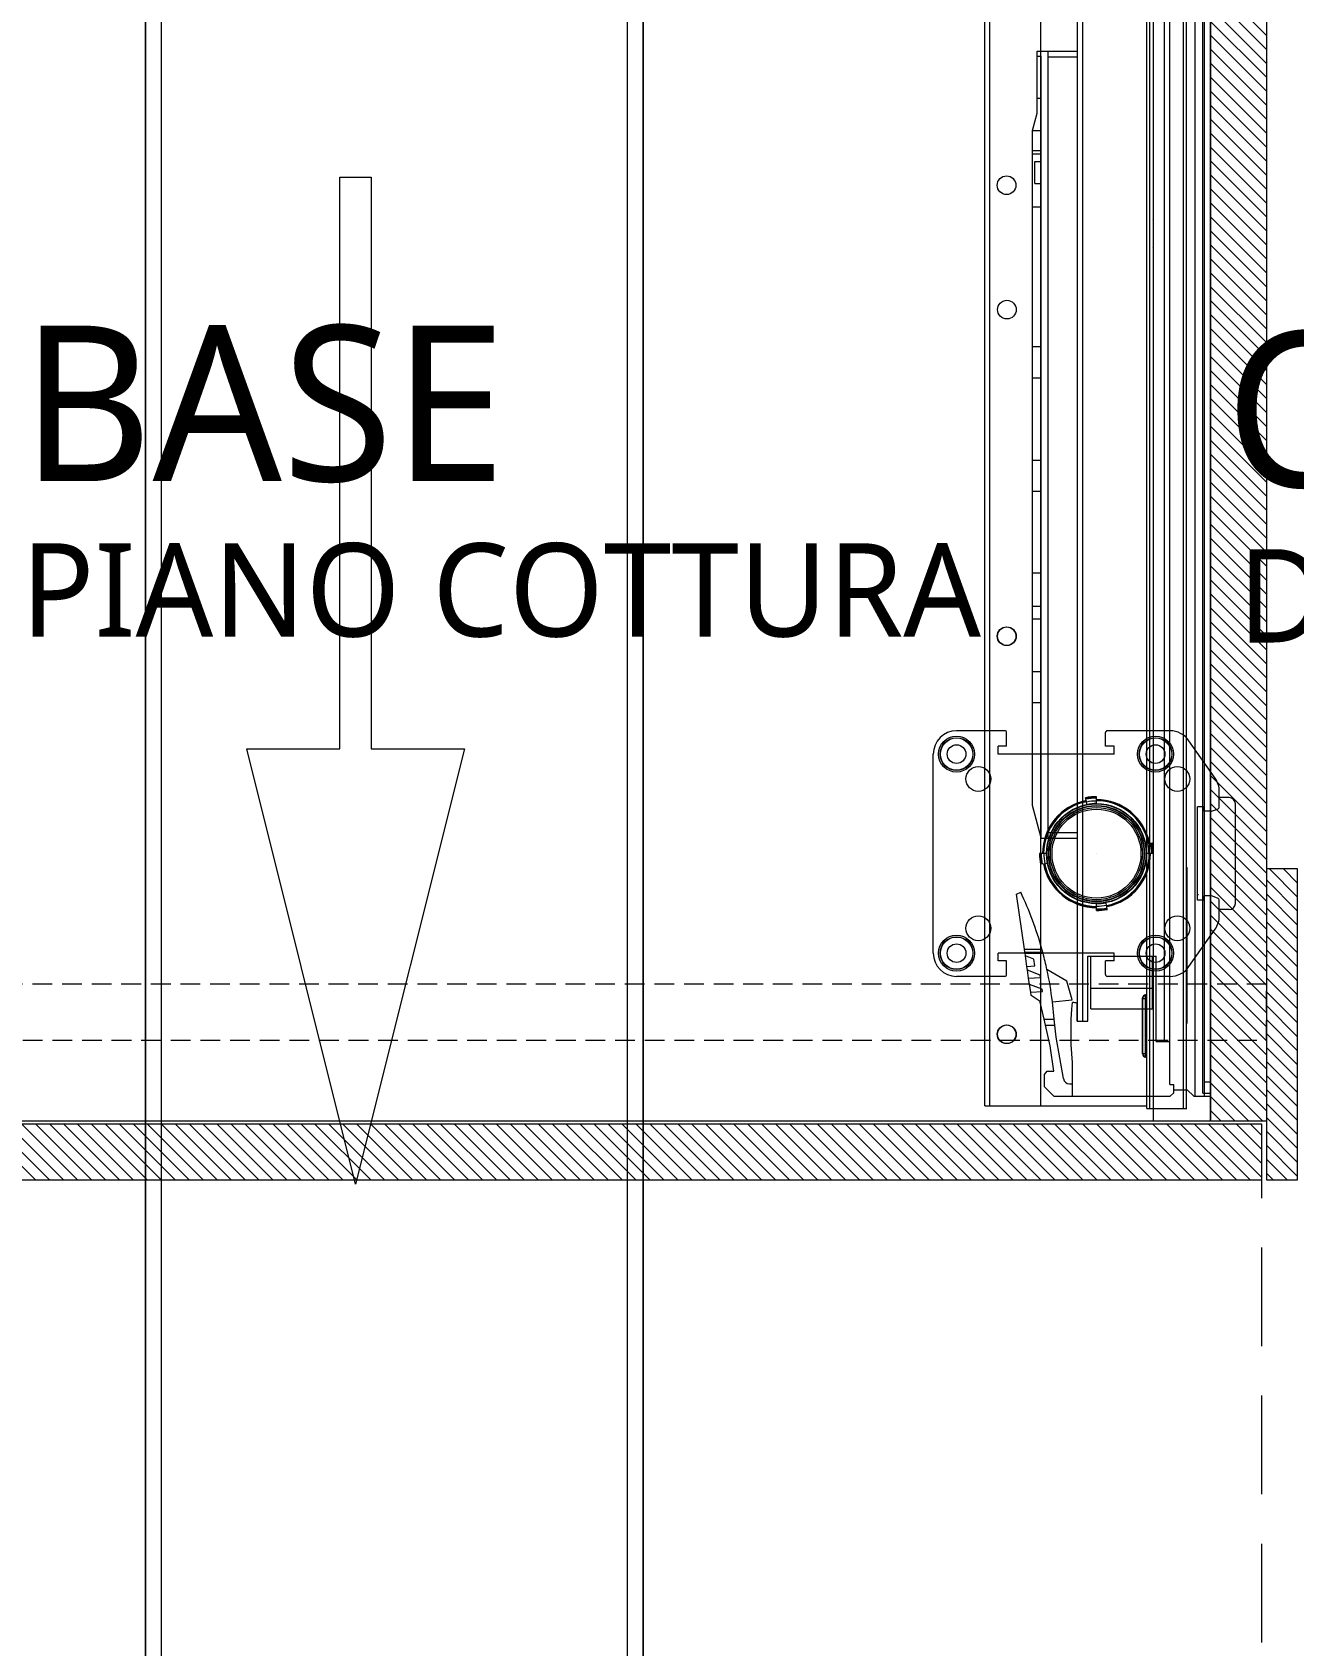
# Model space of a CAD drawing. Header units: millimetres. Extents: x -853320 to 19484, y -510814 to 9708.
# Drawn here: x 9896 to 10302, y 7130 to 7649 of the extents above; entities that cross this region are included whole.
import ezdxf
from ezdxf import colors
from ezdxf.entities.mleader import LeaderData, LeaderLine
from ezdxf.math import Vec2, Vec3

# ---------------------------------------------------------------- set-up
doc = ezdxf.new("R2010")
doc.units = ezdxf.units.MM
for name, pattern in [('CONTINUA', [0]), ('NASCOSTA', [9.525, 6.35, -3.175]), ('TRATTEGGIATA', [0.75, 0.5, -0.25]), ('TRATTOPUNTO', [25.4, 12.7, -6.35, 0, -6.35])]:
    doc.linetypes.add(name, pattern=pattern)
doc.layers.add('assi', color=1, linetype='TRATTOPUNTO')
doc.layers.add('DS_ST_quote 1_50', color=7, linetype='Continuous')
for name, color, linetype, lineweight in [('F-Proiezioni', 9, 'TRATTEGGIATA', 5), ('F_ARREDI', 7, 'Continuous', 5), ('F_ELETTRODOMESTICI', 40, 'Continuous', 5), ('F_ESCURSORI_slider', 7, 'Continuous', 0), ('F_FERRAMENTA', 253, 'Continuous', 5), ('F_Guide', 1, 'Continuous', 9), ('F_MULTI laminato CERA', 124, 'Continuous', 5), ('F_MULTI laminato OPACO', 1, 'Continuous', 5), ('F_MULTI laminato OPACO_retino', 1, 'Continuous', 5), ('F_Proiezioni', 253, 'NASCOSTA', 9), ('F_retino', 252, 'CONTINUA', 5), ('F_Spondine', 9, 'Continuous', 9), ('Piedini', 7, 'Continuous', 9)]:
    doc.layers.add(name, color=color, linetype=linetype, lineweight=lineweight)
doc.layers.add('F_Testi', color=7, linetype='Continuous', lineweight=5, true_color=0x136734)
doc.styles.add('ARIAL', font='arial.ttf')
doc.styles.add('DANZI-DIDASCALIE', font='Yu Gothic UI Light.ttf', dxfattribs={"height": 30})
doc.dimstyles.new('ISO-100', dxfattribs={"dimtxt": 100, "dimasz": 5, "dimexe": 0.25, "dimexo": 6, "dimgap": 6, "dimtad": 1, "dimtxsty": 'ARIAL', "dimblk": 'ARCHTICK', "dimcen": 2.5, "dimdle": 15, "dimse1": 1, "dimse2": 1, "dimclrd": 256, "dimclre": 256, "dimclrt": 256, "dimadec": 0, "dimazin": 0, "dimtfac": 1, "dimtmove": 0, "dimatfit": 3, "dimldrblk": 'ARCHTICK', "dimfxl": 1, "dimlwd": -1, "dimlwe": -1, "dimarcsym": 0})

# ---------------------------------------------------------------- blocks, each defined once
blk = doc.blocks.new('_Dot')
at = {"color": 0, "linetype": 'ByBlock', "lineweight": -2}
blk.add_line((-0.5, 0), (-1, 0), dxfattribs=at)
at = {"color": 0, "linetype": 'ByBlock', "const_width": 0.5}
blk.add_lwpolyline([(-0.25, 0, 1), (0.25, 0, 1)], format="xyb", close=True, dxfattribs=at)
blk = doc.blocks.new('Pist. c.1150 aperti')
at = {"color": 1, "lineweight": 5}
blk.add_lwpolyline([(461210.78, -13765.82), (461210.78, -13949.6), (461180.78, -13949.6), (461215.78, -14089.6), (461250.78, -13949.6), (461220.78, -13949.6), (461220.78, -13765.82)], close=True, dxfattribs=at)
at = {"layer": 'assi', "color": 175, "linetype": 'Continuous', "lineweight": 5, "ltscale": 0.2}
for points in [[(461123.3, -15763.24), (461123.3, -13503.24), (461283.3, -13503.24), (461283.3, -15763.24)], [(461128.3, -13503.24), (461123.3, -13503.24), (461123.3, -15683.24), (461128.3, -15683.24)], [(461128.3, -15763.24), (461128.3, -13503.24), (461278.3, -13503.24), (461278.3, -15763.24)], [(461283.3, -13503.24), (461278.3, -13503.24), (461278.3, -15763.24), (461283.3, -15763.24)]]:
    blk.add_lwpolyline(points, close=True, dxfattribs=at)
blk = doc.blocks.new('_ArchTick')
at = {"color": 0, "linetype": 'ByBlock', "const_width": 0.15}
blk.add_lwpolyline([(-0.5, -0.5), (0.5, 0.5)], dxfattribs=at)
blk = doc.blocks.new('*D146')
at = {"layer": 'Defpoints', "color": 0, "transparency": 16777216}
for p in [(5588.56, 7348.81), (19268.52, 2810.66), (19483.82, 2810.66)]:
    blk.add_point(p, dxfattribs=at)
at = {"layer": 'DS_ST_quote 1_50', "transparency": 16777216}
blk.add_line((19268.52, 7363.81), (19268.52, 2795.66), dxfattribs=at)
at = {"layer": 'DS_ST_quote 1_50', "transparency": 16777216, "xscale": 5, "yscale": 5, "zscale": 5}
for p, rotation in [((19268.52, 7348.81), 90), ((19268.52, 2810.66), 270)]:
    blk.add_blockref('_ArchTick', p, dxfattribs=dict(at, rotation=rotation))
at = {"layer": 'DS_ST_quote 1_50', "transparency": 16777216, "insert": (19202.43, 5079.74), "char_height": 100, "attachment_point": 5, "rotation": 90, "style": 'ARIAL'}
blk.add_mtext('4538,15', dxfattribs=at)
blk = doc.blocks.new('BASE anta_pianta')
at = {"layer": 'F_MULTI laminato OPACO', "ltscale": 5, "true_color": 0x636466}
h = blk.add_hatch(dxfattribs=at)
h.set_pattern_fill('ANSI31', color=251, angle=-90)
h.set_pattern_definition([(315, (-7880.9514, -3476.513), (2.24506403, 2.24506403), [])])
h.paths.add_polyline_path([(284369.5, 7799.13), (284369.5, 7781.22), (284966.5, 7781.22), (284966.5, 7799.13)])
at = {"layer": 'F_retino'}
h = blk.add_hatch(dxfattribs=at)
h.set_pattern_fill('ANSI31', color=256, angle=-90)
h.set_pattern_definition([(315, (270175.7735, 546.109), (2.24506403, 2.24506403), [])])
h.paths.add_polyline_path([(284968, 8380.13), (284950, 8380.13), (284950, 7800.13), (284968, 7800.13)])
at = {"layer": 'F-Proiezioni', "linetype": 'NASCOSTA'}
blk.add_lwpolyline([(284368, 7826.13), (284968, 7826.13), (284968, 7844.13), (284368, 7844.13)], close=True, dxfattribs=at)
at = {"layer": 'F_FERRAMENTA'}
for p, q in [((284941.3, 7804.13), (284941.3, 8094.13)), ((284942.3, 7804.13), (284942.3, 8094.13)), ((284931.32, 8090.13), (284931.32, 8090.13)), ((284877.4, 7805.03), (284877.4, 8081.53)), ((284879.02, 7805.03), (284879.02, 8081.53)), ((284895.4, 7805.03), (284895.4, 8081.53)), ((284929.5, 7804.13), (284929.5, 8077.93)), ((284930.5, 7804.13), (284930.5, 8077.93)), ((284931.32, 8081.13), (284931.32, 8081.13)), ((284942.3, 7881.63), (284942.4, 7881.63)), ((284942.4, 7831.63), (284942.4, 7881.63)), ((284928.1, 7821.73), (284928.1, 7839.73)), ((284928.1, 7839.59), (284929.1, 7839.59)), ((284929.1, 7840.73), (284929.5, 7840.73)), ((284929.1, 7820.73), (284929.1, 7840.73)), ((284929.1, 7839.59), (284929.5, 7839.59)), ((284942.3, 7831.63), (284942.4, 7831.63)), ((284928.1, 7821.87), (284929.1, 7821.87)), ((284929.1, 7821.87), (284929.5, 7821.87)), ((284929.1, 7820.73), (284929.5, 7820.73)), ((284877.4, 7805.03), (284879.02, 7805.03)), ((284879.02, 7805.03), (284895.4, 7805.03)), ((284895.4, 7805.03), (284929.5, 7805.03)), ((284929.5, 7804.13), (284930.5, 7804.13)), ((284930.5, 7804.13), (284941.3, 7804.13)), ((284941.3, 7804.13), (284942.3, 7804.13))]:
    blk.add_line(p, q, dxfattribs=at)
for centre in [(284884.4, 7956.03), (284884.4, 7828.03)]:
    blk.add_circle(centre, 3, dxfattribs=at)
for centre, start, end in [((284929.1, 7839.73), 90, 180), ((284929.1, 7821.73), 180, 270)]:
    blk.add_arc(centre, 1, start, end, dxfattribs=at)
at = {"layer": 'F_Guide', "color": 1}
for p, q in [((284907.22, 7832.21), (284907.22, 8306.13)), ((284908.92, 7832.21), (284908.92, 8306.13)), ((284935.22, 7825.73), (284935.22, 8283.63)), ((284936.92, 7825.73), (284936.92, 8264.63)), ((284945, 7808.13), (284945, 8199.63)), ((284947.5, 7809.13), (284947.5, 8198.63)), ((284948, 7808.13), (284948, 8198.63)), ((284950, 7808.13), (284950, 8198.63)), ((284894.22, 8144.13), (284897.82, 8144.13)), ((284894.22, 8124.23), (284894.22, 8144.13)), ((284894.22, 8142.54), (284895.52, 8142.54)), ((284895.52, 7891.13), (284895.52, 8142.54)), ((284897.82, 8144.13), (284907.22, 8144.13)), ((284897.82, 7891.13), (284897.82, 8144.13)), ((284897.82, 8142.33), (284907.22, 8142.33)), ((284892.72, 8118.63), (284894.22, 8124.23)), ((284894.22, 8129.04), (284895.52, 8129.04)), ((284892.72, 8118.63), (284895.52, 8118.63)), ((284892.72, 7901.58), (284892.72, 8118.63)), ((284892.72, 8112.18), (284895.52, 8112.18)), ((284892.72, 8111.09), (284895.52, 8111.09)), ((284893.52, 8108.63), (284895.52, 8108.63)), ((284893.52, 8101.63), (284893.52, 8108.63)), ((284893.52, 8108.62), (284895.52, 8108.62)), ((284893.52, 8101.64), (284895.52, 8101.64)), ((284893.52, 8101.63), (284895.52, 8101.63)), ((284892.72, 8094.09), (284895.52, 8094.09)), ((284892.72, 8049.17), (284895.52, 8049.17)), ((284892.72, 8039.09), (284895.52, 8039.09)), ((284892.72, 8012.68), (284895.52, 8012.68)), ((284892.72, 8002.63), (284895.52, 8002.63)), ((284892.72, 7976.36), (284895.52, 7976.36)), ((284892.72, 7965.67), (284895.52, 7965.67)), ((284892.72, 7961.59), (284895.52, 7961.59)), ((284892.72, 7944.73), (284895.52, 7944.73)), ((284892.72, 7934.68), (284895.52, 7934.68)), ((284895.51, 7891.16), (284892.72, 7901.58)), ((284895.51, 7891.16), (284895.52, 7891.16)), ((284895.52, 7891.13), (284897.82, 7891.13)), ((284897.82, 7892.93), (284907.22, 7892.93)), ((284897.82, 7891.13), (284907.22, 7891.13)), ((284887.54, 7873.07), (284888.94, 7873.73)), ((284890.14, 7855.41), (284887.54, 7873.07)), ((284890.29, 7854.41), (284890.14, 7855.41)), ((284890.14, 7855.41), (284895.76, 7855.41)), ((284890.33, 7854.08), (284890.29, 7854.41)), ((284890.29, 7854.41), (284896.04, 7854.41)), ((284895.76, 7855.4), (284895.76, 7855.41)), ((284895.77, 7855.4), (284895.76, 7855.4)), ((284895.77, 7855.39), (284895.77, 7855.4)), ((284895.77, 7855.39), (284895.77, 7855.39)), ((284895.77, 7855.38), (284895.77, 7855.39)), ((284895.77, 7855.37), (284895.77, 7855.38)), ((284895.77, 7855.36), (284895.77, 7855.37)), ((284895.77, 7855.37), (284895.77, 7855.37)), ((284895.78, 7855.36), (284895.77, 7855.36)), ((284895.78, 7855.35), (284895.78, 7855.36)), ((284895.78, 7855.34), (284895.78, 7855.35)), ((284895.78, 7855.35), (284895.78, 7855.35)), ((284895.78, 7855.33), (284895.78, 7855.34)), ((284895.78, 7855.33), (284895.78, 7855.33)), ((284895.79, 7855.32), (284895.78, 7855.33)), ((284895.79, 7855.32), (284895.79, 7855.32)), ((284895.79, 7855.31), (284895.79, 7855.32)), ((284895.79, 7855.3), (284895.79, 7855.31)), ((284895.79, 7855.31), (284895.79, 7855.31)), ((284895.79, 7855.29), (284895.79, 7855.3)), ((284895.8, 7855.29), (284895.79, 7855.29)), ((284895.8, 7855.28), (284895.8, 7855.29)), ((284895.8, 7855.27), (284895.8, 7855.28)), ((284895.8, 7855.28), (284895.8, 7855.28)), ((284895.8, 7855.26), (284895.8, 7855.27)), ((284895.81, 7855.25), (284895.8, 7855.26)), ((284895.8, 7855.26), (284895.8, 7855.26)), ((284895.81, 7855.24), (284895.81, 7855.25)), ((284895.81, 7855.25), (284895.81, 7855.25)), ((284895.81, 7855.24), (284895.81, 7855.24)), ((284895.81, 7855.23), (284895.81, 7855.24)), ((284895.81, 7855.22), (284895.81, 7855.23)), ((284895.82, 7855.21), (284895.81, 7855.22)), ((284895.81, 7855.22), (284895.81, 7855.22)), ((284895.82, 7855.21), (284895.82, 7855.21)), ((284895.82, 7855.2), (284895.82, 7855.21)), ((284895.82, 7855.2), (284895.82, 7855.2)), ((284895.82, 7855.19), (284895.82, 7855.2)), ((284895.82, 7855.18), (284895.82, 7855.19)), ((284895.83, 7855.18), (284895.82, 7855.18)), ((284895.83, 7855.17), (284895.83, 7855.18)), ((284895.83, 7855.17), (284895.83, 7855.17)), ((284895.83, 7855.16), (284895.83, 7855.17)), ((284895.83, 7855.15), (284895.83, 7855.16)), ((284895.83, 7855.15), (284895.83, 7855.15)), ((284895.84, 7855.14), (284895.83, 7855.15)), ((284895.84, 7855.14), (284895.84, 7855.14)), ((284895.84, 7855.13), (284895.84, 7855.14)), ((284895.84, 7855.13), (284895.84, 7855.13)), ((284895.84, 7855.12), (284895.84, 7855.13)), ((284895.84, 7855.11), (284895.84, 7855.12)), ((284895.85, 7855.11), (284895.84, 7855.11)), ((284895.85, 7855.1), (284895.85, 7855.11)), ((284895.85, 7855.1), (284895.85, 7855.1)), ((284895.85, 7855.09), (284895.85, 7855.1)), ((284895.85, 7855.09), (284895.85, 7855.09)), ((284895.85, 7855.08), (284895.85, 7855.09)), ((284895.85, 7855.07), (284895.85, 7855.08)), ((284895.86, 7855.07), (284895.85, 7855.07)), ((284895.86, 7855.06), (284895.86, 7855.07)), ((284895.86, 7855.06), (284895.86, 7855.06)), ((284895.86, 7855.05), (284895.86, 7855.06)), ((284895.86, 7855.04), (284895.86, 7855.05)), ((284895.86, 7855.05), (284895.86, 7855.05)), ((284895.87, 7855.04), (284895.86, 7855.04)), ((284895.87, 7855.03), (284895.87, 7855.04)), ((284895.87, 7855.02), (284895.87, 7855.03)), ((284895.87, 7855.01), (284895.87, 7855.02)), ((284895.87, 7855.02), (284895.87, 7855.02)), ((284895.87, 7855.01), (284895.87, 7855.01)), ((284895.87, 7855), (284895.87, 7855.01)), ((284895.88, 7855), (284895.87, 7855)), ((284895.88, 7854.99), (284895.88, 7855)), ((284895.88, 7854.99), (284895.88, 7854.99)), ((284895.88, 7854.98), (284895.88, 7854.99)), ((284895.88, 7854.98), (284895.88, 7854.98)), ((284895.88, 7854.97), (284895.88, 7854.98)), ((284895.89, 7854.96), (284895.88, 7854.97)), ((284895.89, 7854.96), (284895.89, 7854.96)), ((284895.89, 7854.95), (284895.89, 7854.96)), ((284895.89, 7854.94), (284895.89, 7854.95)), ((284895.89, 7854.95), (284895.89, 7854.95)), ((284895.89, 7854.94), (284895.89, 7854.94)), ((284895.89, 7854.93), (284895.89, 7854.94)), ((284895.9, 7854.93), (284895.89, 7854.93)), ((284895.9, 7854.92), (284895.9, 7854.93)), ((284895.9, 7854.92), (284895.9, 7854.92)), ((284895.9, 7854.91), (284895.9, 7854.92)), ((284895.9, 7854.91), (284895.9, 7854.91)), ((284895.9, 7854.9), (284895.9, 7854.91)), ((284895.9, 7854.9), (284895.9, 7854.9)), ((284895.91, 7854.89), (284895.9, 7854.9)), ((284895.91, 7854.89), (284895.91, 7854.89)), ((284895.91, 7854.88), (284895.91, 7854.89)), ((284895.91, 7854.88), (284895.91, 7854.88)), ((284895.91, 7854.87), (284895.91, 7854.88)), ((284895.91, 7854.87), (284895.91, 7854.87)), ((284895.91, 7854.86), (284895.91, 7854.87)), ((284895.92, 7854.85), (284895.91, 7854.86)), ((284895.91, 7854.86), (284895.91, 7854.86)), ((284895.92, 7854.85), (284895.92, 7854.85)), ((284895.92, 7854.84), (284895.92, 7854.85)), ((284895.92, 7854.84), (284895.92, 7854.84)), ((284895.92, 7854.83), (284895.92, 7854.84)), ((284895.92, 7854.83), (284895.92, 7854.83)), ((284895.92, 7854.82), (284895.92, 7854.83)), ((284895.93, 7854.82), (284895.92, 7854.82)), ((284895.93, 7854.81), (284895.93, 7854.82)), ((284895.93, 7854.8), (284895.93, 7854.81)), ((284895.93, 7854.81), (284895.93, 7854.81)), ((284895.93, 7854.8), (284895.93, 7854.8)), ((284895.93, 7854.79), (284895.93, 7854.8)), ((284895.93, 7854.79), (284895.93, 7854.79)), ((284895.93, 7854.78), (284895.93, 7854.79)), ((284895.94, 7854.78), (284895.93, 7854.78)), ((284895.94, 7854.77), (284895.94, 7854.78)), ((284895.94, 7854.77), (284895.94, 7854.77)), ((284895.94, 7854.76), (284895.94, 7854.77)), ((284895.94, 7854.77), (284895.94, 7854.77)), ((284895.94, 7854.76), (284895.94, 7854.76)), ((284895.94, 7854.75), (284895.94, 7854.76)), ((284895.94, 7854.75), (284895.94, 7854.75)), ((284895.95, 7854.74), (284895.94, 7854.75)), ((284895.95, 7854.73), (284895.95, 7854.74)), ((284895.95, 7854.74), (284895.95, 7854.74)), ((284895.95, 7854.72), (284895.95, 7854.73)), ((284895.95, 7854.73), (284895.95, 7854.73)), ((284895.95, 7854.73), (284895.95, 7854.73)), ((284895.95, 7854.71), (284895.95, 7854.72)), ((284895.95, 7854.72), (284895.95, 7854.72)), ((284895.96, 7854.71), (284895.95, 7854.71)), ((284895.95, 7854.71), (284895.95, 7854.71)), ((284895.96, 7854.7), (284895.96, 7854.71)), ((284895.96, 7854.7), (284895.96, 7854.7)), ((284895.96, 7854.69), (284895.96, 7854.7)), ((284895.96, 7854.69), (284895.96, 7854.69)), ((284895.96, 7854.68), (284895.96, 7854.69)), ((284895.96, 7854.68), (284895.96, 7854.68)), ((284895.96, 7854.68), (284895.96, 7854.68)), ((284895.96, 7854.67), (284895.96, 7854.68)), ((284895.97, 7854.67), (284895.96, 7854.67)), ((284895.97, 7854.66), (284895.97, 7854.67)), ((284895.97, 7854.67), (284895.97, 7854.67)), ((284895.97, 7854.65), (284895.97, 7854.66)), ((284895.97, 7854.66), (284895.97, 7854.66)), ((284895.97, 7854.65), (284895.97, 7854.65)), ((284895.97, 7854.65), (284895.97, 7854.65)), ((284895.97, 7854.64), (284895.97, 7854.65)), ((284895.97, 7854.64), (284895.97, 7854.64)), ((284895.98, 7854.63), (284895.97, 7854.64)), ((284895.98, 7854.62), (284895.98, 7854.63)), ((284895.98, 7854.63), (284895.98, 7854.63)), ((284895.98, 7854.63), (284895.98, 7854.63)), ((284895.98, 7854.62), (284895.98, 7854.62)), ((284895.98, 7854.61), (284895.98, 7854.62)), ((284895.98, 7854.62), (284895.98, 7854.62)), ((284895.98, 7854.61), (284895.98, 7854.61)), ((284895.98, 7854.61), (284895.98, 7854.61)), ((284895.98, 7854.6), (284895.98, 7854.61)), ((284895.98, 7854.6), (284895.98, 7854.6)), ((284895.99, 7854.59), (284895.98, 7854.6)), ((284895.99, 7854.59), (284895.99, 7854.59)), ((284895.99, 7854.59), (284895.99, 7854.59)), ((284895.99, 7854.58), (284895.99, 7854.59)), ((284895.99, 7854.58), (284895.99, 7854.58)), ((284895.99, 7854.58), (284895.99, 7854.58)), ((284895.99, 7854.57), (284895.99, 7854.58)), ((284895.99, 7854.57), (284895.99, 7854.57)), ((284895.99, 7854.56), (284895.99, 7854.57)), ((284895.99, 7854.57), (284895.99, 7854.57)), ((284895.99, 7854.56), (284895.99, 7854.56)), ((284896, 7854.56), (284895.99, 7854.56)), ((284896, 7854.55), (284896, 7854.56)), ((284896, 7854.54), (284896, 7854.55)), ((284896, 7854.55), (284896, 7854.55)), ((284896, 7854.55), (284896, 7854.55)), ((284896, 7854.55), (284896, 7854.55)), ((284896, 7854.53), (284896, 7854.54)), ((284896, 7854.54), (284896, 7854.54)), ((284896, 7854.54), (284896, 7854.54)), ((284896, 7854.53), (284896, 7854.53)), ((284896, 7854.53), (284896, 7854.53)), ((284896, 7854.52), (284896, 7854.53)), ((284896.01, 7854.52), (284896, 7854.52)), ((284896.01, 7854.51), (284896.01, 7854.52)), ((284896.01, 7854.52), (284896.01, 7854.52)), ((284896.01, 7854.52), (284896.01, 7854.52)), ((284896.01, 7854.51), (284896.01, 7854.51)), ((284896.01, 7854.5), (284896.01, 7854.51)), ((284896.01, 7854.51), (284896.01, 7854.51)), ((284896.01, 7854.51), (284896.01, 7854.51)), ((284896.01, 7854.49), (284896.01, 7854.5)), ((284896.01, 7854.5), (284896.01, 7854.5)), ((284896.01, 7854.5), (284896.01, 7854.5)), ((284896.01, 7854.49), (284896.01, 7854.49)), ((284896.02, 7854.49), (284896.01, 7854.49)), ((284896.01, 7854.49), (284896.01, 7854.49)), ((284896.01, 7854.49), (284896.01, 7854.49)), ((284896.02, 7854.48), (284896.02, 7854.49)), ((284896.02, 7854.48), (284896.02, 7854.48)), ((284896.02, 7854.48), (284896.02, 7854.48)), ((284896.02, 7854.48), (284896.02, 7854.48)), ((284896.02, 7854.47), (284896.02, 7854.48)), ((284896.02, 7854.47), (284896.02, 7854.47)), ((284896.02, 7854.47), (284896.02, 7854.47)), ((284896.02, 7854.47), (284896.02, 7854.47)), ((284896.02, 7854.46), (284896.02, 7854.47)), ((284896.02, 7854.47), (284896.02, 7854.47)), ((284896.02, 7854.46), (284896.02, 7854.46)), ((284896.02, 7854.46), (284896.02, 7854.46)), ((284896.02, 7854.46), (284896.02, 7854.46)), ((284896.02, 7854.46), (284896.02, 7854.46)), ((284896.02, 7854.45), (284896.02, 7854.46)), ((284896.02, 7854.45), (284896.02, 7854.45)), ((284896.02, 7854.45), (284896.02, 7854.45)), ((284896.03, 7854.45), (284896.02, 7854.45)), ((284896.03, 7854.45), (284896.03, 7854.45)), ((284896.03, 7854.44), (284896.03, 7854.45)), ((284896.03, 7854.45), (284896.03, 7854.45)), ((284896.03, 7854.44), (284896.03, 7854.44)), ((284896.03, 7854.44), (284896.03, 7854.44)), ((284896.03, 7854.44), (284896.03, 7854.44)), ((284896.03, 7854.44), (284896.03, 7854.44)), ((284896.03, 7854.44), (284896.03, 7854.44)), ((284896.03, 7854.43), (284896.03, 7854.44)), ((284896.03, 7854.43), (284896.03, 7854.43)), ((284896.03, 7854.43), (284896.03, 7854.43)), ((284896.03, 7854.43), (284896.03, 7854.43)), ((284896.03, 7854.43), (284896.03, 7854.43)), ((284896.03, 7854.43), (284896.03, 7854.43)), ((284896.03, 7854.42), (284896.03, 7854.43)), ((284896.03, 7854.43), (284896.03, 7854.43)), ((284896.03, 7854.43), (284896.03, 7854.43)), ((284896.03, 7854.42), (284896.03, 7854.42)), ((284896.03, 7854.42), (284896.03, 7854.42)), ((284896.03, 7854.42), (284896.03, 7854.42)), ((284896.03, 7854.42), (284896.03, 7854.42)), ((284896.03, 7854.42), (284896.03, 7854.42)), ((284896.03, 7854.42), (284896.03, 7854.42)), ((284896.03, 7854.42), (284896.03, 7854.42)), ((284896.03, 7854.42), (284896.03, 7854.42)), ((284896.03, 7854.42), (284896.03, 7854.42)), ((284896.03, 7854.42), (284896.03, 7854.42)), ((284896.03, 7854.41), (284896.03, 7854.42)), ((284896.03, 7854.41), (284896.03, 7854.41)), ((284896.03, 7854.41), (284896.03, 7854.41)), ((284896.04, 7854.41), (284896.03, 7854.41)), ((284896.04, 7854.41), (284896.04, 7854.41)), ((284896.04, 7854.41), (284896.04, 7854.41)), ((284896.04, 7854.41), (284896.04, 7854.41)), ((284896.04, 7854.41), (284896.04, 7854.41)), ((284896.04, 7854.41), (284896.04, 7854.41)), ((284896.04, 7854.41), (284896.04, 7854.41)), ((284896.04, 7854.41), (284896.04, 7854.41)), ((284896.04, 7854.41), (284896.04, 7854.41)), ((284896.04, 7854.41), (284896.04, 7854.41)), ((284896.04, 7854.41), (284896.04, 7854.41)), ((284890.46, 7853.24), (284890.33, 7854.08)), ((284890.33, 7854.08), (284896.12, 7854.08)), ((284890.95, 7849.88), (284890.46, 7853.24)), ((284893.14, 7852.18), (284890.46, 7853.24)), ((284890.95, 7849.88), (284893.45, 7850.03)), ((284891.13, 7848.67), (284890.95, 7849.88)), ((284893.45, 7850.03), (284893.14, 7852.18)), ((284910.55, 7853.13), (284911.53, 7853.13)), ((284910.55, 7832.21), (284910.55, 7853.13)), ((284911.53, 7853.13), (284931.31, 7853.13)), ((284911.53, 7836.19), (284911.53, 7853.13)), ((284931.31, 7853.13), (284932.5, 7853.13)), ((284931.31, 7836.19), (284931.31, 7853.13)), ((284932.5, 7825.73), (284932.5, 7853.13)), ((284891.5, 7846.11), (284891.13, 7848.67)), ((284895.15, 7847.08), (284891.13, 7848.67)), ((284891.5, 7846.11), (284895.26, 7846.33)), ((284891.8, 7844.1), (284891.5, 7846.11)), ((284892.18, 7841.54), (284891.8, 7844.1)), ((284895.82, 7842.51), (284891.8, 7844.1)), ((284895.26, 7846.33), (284895.15, 7847.08)), ((284903.79, 7845.15), (284897.39, 7848.84)), ((284905.54, 7839.16), (284903.79, 7845.15)), ((284892.18, 7841.54), (284895.93, 7841.76)), ((284892.32, 7840.53), (284892.18, 7841.54)), ((284895.16, 7838.53), (284892.32, 7840.53)), ((284895.93, 7841.76), (284895.82, 7842.51)), ((284899.14, 7838.52), (284905.54, 7839.16)), ((284911.53, 7842.82), (284931.31, 7842.82)), ((284895.19, 7838.53), (284895.16, 7838.53)), ((284895.21, 7838.32), (284895.19, 7838.53)), ((284896.48, 7832.86), (284895.21, 7838.32)), ((284899.72, 7832.86), (284899.14, 7838.52)), ((284905.13, 7832.92), (284905.41, 7836.17)), ((284905.41, 7836.17), (284905.6, 7838.31)), ((284907.13, 7832.21), (284907.13, 7838.08)), ((284911.53, 7836.19), (284931.31, 7836.19)), ((284896.91, 7831), (284896.48, 7832.86)), ((284896.48, 7832.86), (284896.48, 7832.86)), ((284896.48, 7832.86), (284899.72, 7832.86)), ((284896.91, 7830.99), (284896.91, 7831)), ((284898.46, 7824.33), (284896.91, 7830.99)), ((284896.91, 7830.99), (284899.91, 7830.99)), ((284899.91, 7831), (284899.72, 7832.86)), ((284899.91, 7830.99), (284899.91, 7831)), ((284900.31, 7827.11), (284899.91, 7830.99)), ((284905.13, 7824.63), (284905.13, 7832.92)), ((284907.13, 7832.21), (284910.55, 7832.21)), ((284899.58, 7816.13), (284898.46, 7824.33)), ((284902.66, 7813.78), (284900.31, 7827.11)), ((284905.63, 7818.92), (284905.13, 7824.63)), ((284932.5, 7825.73), (284936.93, 7825.73)), ((284936.93, 7811.93), (284936.93, 7825.73)), ((284905.63, 7808.13), (284905.63, 7818.92)), ((284896.57, 7815.13), (284897.41, 7816.13)), ((284896.57, 7811.13), (284896.57, 7815.13)), ((284897.41, 7816.13), (284899.58, 7816.13)), ((284948, 7812.79), (284949.97, 7812.79)), ((284949.97, 7812.79), (284950, 7812.79)), ((284899.57, 7808.13), (284896.57, 7811.13)), ((284899.57, 7808.13), (284905.63, 7808.13)), ((284904.63, 7812.13), (284905.63, 7812.13)), ((284905.63, 7808.13), (284936.96, 7808.13)), ((284936.93, 7811.93), (284938.16, 7811.93)), ((284936.96, 7808.13), (284938.16, 7809.18)), ((284938.16, 7809.18), (284938.16, 7811.93)), ((284938.16, 7810.13), (284942.51, 7810.13)), ((284944.58, 7808.13), (284942.51, 7810.13)), ((284944.58, 7808.13), (284945, 7808.13)), ((284945, 7808.13), (284948, 7808.13)), ((284947.5, 7809.13), (284950, 7809.13)), ((284948, 7808.13), (284950, 7808.13))]:
    blk.add_line(p, q, dxfattribs=at)
for centre, radius, start, end in [((284784.02, 7824.26), 116, 15.5749, 25.2436), ((284784.02, 7824.26), 116, 14.8969, 15.0631), ((284784.02, 7824.26), 116, 12.2342, 14.8963), ((284784.02, 7824.26), 116, 7.0613, 12.2342), ((284902.68, 7813.48), 25, 79.7467, 83.2882), ((284904.63, 7814.13), 2, 190, 270)]:
    blk.add_arc(centre, radius, start, end, dxfattribs=at)
at = {"layer": 'F_MULTI laminato CERA'}
for points in [[(284386, 8380.13), (284950, 8380.13), (284950, 7800.13), (284386, 7800.13)], [(284950, 8380.13), (284968, 8380.13), (284968, 7800.13), (284950, 7800.13)], [(284404.5, 8294.13), (284931.5, 8294.13), (284931.5, 7800.13), (284404.5, 7800.13)]]:
    blk.add_lwpolyline(points, close=True, dxfattribs=at)
at = {"layer": 'F_MULTI laminato OPACO', "ltscale": 5}
blk.add_lwpolyline([(284369.5, 7799.13), (284369.5, 7781.22), (284966.5, 7781.22), (284966.5, 7799.13)], close=True, dxfattribs=at)
at = {"layer": 'F_Proiezioni', "ltscale": 5}
blk.add_lwpolyline([(284369.5, 7799.13), (284369.5, 7299.13), (284966.5, 7299.13), (284966.5, 7799.13)], dxfattribs=at)
at = {"layer": 'F_Spondine'}
for p, q in [((284941.3, 7804.13), (284941.3, 8294.13)), ((284942.3, 7804.13), (284942.3, 8294.13)), ((284877.4, 7805.03), (284877.4, 8281.53)), ((284879.02, 7805.03), (284879.02, 8281.53)), ((284895.4, 7805.03), (284895.4, 8281.53)), ((284929.5, 7804.13), (284929.5, 8277.93)), ((284930.5, 7804.13), (284930.5, 8277.93)), ((284942.3, 7881.63), (284942.4, 7881.63)), ((284942.4, 7881.63), (284942.5, 7881.63)), ((284942.4, 7831.63), (284942.4, 7881.63)), ((284942.5, 7831.63), (284942.5, 7881.63)), ((284928.1, 7821.73), (284928.1, 7839.73)), ((284928.1, 7839.59), (284929.1, 7839.59)), ((284928.2, 7821.73), (284928.2, 7839.73)), ((284928.2, 7839.59), (284929.2, 7839.59)), ((284929.1, 7840.73), (284929.5, 7840.73)), ((284929.1, 7820.73), (284929.1, 7840.73)), ((284929.1, 7839.59), (284929.5, 7839.59)), ((284929.2, 7840.73), (284929.6, 7840.73)), ((284929.2, 7820.73), (284929.2, 7840.73)), ((284929.2, 7839.59), (284929.6, 7839.59)), ((284942.3, 7831.63), (284942.4, 7831.63)), ((284942.4, 7831.63), (284942.5, 7831.63)), ((284928.1, 7821.87), (284929.1, 7821.87)), ((284928.2, 7821.87), (284929.2, 7821.87)), ((284929.1, 7821.87), (284929.5, 7821.87)), ((284929.1, 7820.73), (284929.5, 7820.73)), ((284929.2, 7821.87), (284929.6, 7821.87)), ((284929.2, 7820.73), (284929.6, 7820.73)), ((284877.4, 7805.03), (284879.02, 7805.03)), ((284877.5, 7805.03), (284879.12, 7805.03)), ((284879.02, 7805.03), (284895.4, 7805.03)), ((284879.12, 7805.03), (284895.5, 7805.03)), ((284895.4, 7805.03), (284929.5, 7805.03)), ((284895.5, 7805.03), (284929.6, 7805.03)), ((284929.5, 7804.13), (284930.5, 7804.13)), ((284929.6, 7804.13), (284930.6, 7804.13)), ((284930.5, 7804.13), (284941.3, 7804.13)), ((284930.6, 7804.13), (284941.4, 7804.13)), ((284941.3, 7804.13), (284942.3, 7804.13)), ((284941.4, 7804.13), (284942.4, 7804.13)), ((284941.6, 7804.13), (284941.7, 7804.13)), ((284941.7, 7804.13), (284941.8, 7804.13)), ((284941.7, 7804.13), (284942.3, 7804.13)), ((284941.8, 7804.13), (284942.4, 7804.13))]:
    blk.add_line(p, q, dxfattribs=at)
for centre in [(284884.4, 8101.03), (284884.5, 8061.03), (284884.4, 7956.03), (284884.5, 7956.03), (284884.4, 7828.03), (284884.5, 7828.03)]:
    blk.add_circle(centre, 3, dxfattribs=at)
for centre, start, end in [((284929.1, 7839.73), 90, 180), ((284929.2, 7839.73), 90, 180), ((284929.1, 7821.73), 180, 270), ((284929.2, 7821.73), 180, 270)]:
    blk.add_arc(centre, 1, start, end, dxfattribs=at)
at = {"layer": 'Piedini'}
for p, q in [((284883.81, 7925.63), (284868.31, 7925.63)), ((284884.41, 7920.63), (284884.41, 7925.03)), ((284916.21, 7920.63), (284916.21, 7925.03)), ((284936.91, 7925.63), (284916.81, 7925.63)), ((284951.46, 7910.43), (284943.05, 7922.43)), ((284860.81, 7854.13), (284860.81, 7918.13)), ((284884.41, 7920.63), (284881.65, 7920.63)), ((284881.65, 7918.13), (284881.65, 7920.63)), ((284918.98, 7918.13), (284881.65, 7918.13)), ((284881.66, 7918.13), (284881.66, 7920.63)), ((284918.98, 7920.63), (284916.21, 7920.63)), ((284918.96, 7918.13), (284918.96, 7920.63)), ((284918.98, 7918.13), (284918.98, 7920.63)), ((284952.81, 7904.13), (284952.81, 7906.13)), ((284910, 7903.17), (284909.82, 7904.09)), ((284910.06, 7902.88), (284910, 7903.17)), ((284910.07, 7902.81), (284910.06, 7902.88)), ((284910.24, 7901.93), (284910.07, 7902.81)), ((284913.31, 7903.49), (284913.31, 7904.43)), ((284913.31, 7903.19), (284913.31, 7903.49)), ((284913.31, 7903.12), (284913.31, 7903.19)), ((284913.31, 7902.23), (284913.31, 7903.12)), ((284947.83, 7901.15), (284945.8, 7901.15)), ((284945.8, 7871.12), (284945.8, 7901.15)), ((284947.83, 7899.75), (284947.83, 7901.15)), ((284956, 7904.13), (284952.79, 7904.13)), ((284952.79, 7901.21), (284952.79, 7904.13)), ((284958, 7870.12), (284958, 7902.14)), ((284950.31, 7899.75), (284947.83, 7899.75)), ((284950.31, 7899.75), (284952.26, 7900.46)), ((284897.22, 7886.13), (284895.02, 7886.13)), ((284913.31, 7886.13), (284913.31, 7886.13)), ((284913.31, 7886.13), (284913.31, 7886.13)), ((284913.31, 7886.13), (284913.31, 7886.13)), ((284913.31, 7886.13), (284913.31, 7886.13)), ((284929.11, 7889.2), (284929.99, 7889.37)), ((284930.3, 7886.13), (284929.41, 7886.13)), ((284929.99, 7889.37), (284930.06, 7889.39)), ((284930.06, 7889.39), (284930.35, 7889.44)), ((284930.38, 7886.13), (284930.3, 7886.13)), ((284930.35, 7889.44), (284931.27, 7889.62)), ((284930.67, 7886.13), (284930.38, 7886.13)), ((284931.61, 7886.13), (284930.67, 7886.13)), ((284896.27, 7882.82), (284896.56, 7882.88)), ((284896.56, 7882.88), (284897.51, 7883.06)), ((284913.31, 7869.14), (284913.31, 7870.04)), ((284916.56, 7869.45), (284916.38, 7870.33)), ((284947.83, 7871.12), (284945.8, 7871.12)), ((284946.2, 7872.83), (284946.1, 7872.83)), ((284950.31, 7872.52), (284947.83, 7872.52)), ((284947.83, 7871.12), (284947.83, 7872.52)), ((284952.26, 7871.81), (284950.31, 7872.52)), ((284952.79, 7868.13), (284952.79, 7871.05)), ((284913.31, 7869.07), (284913.31, 7869.14)), ((284913.31, 7867.83), (284913.31, 7869.07)), ((284916.57, 7869.38), (284916.56, 7869.45)), ((284916.63, 7869.09), (284916.57, 7869.38)), ((284916.8, 7868.17), (284916.63, 7869.09)), ((284956, 7868.13), (284952.79, 7868.13)), ((284952.81, 7866.13), (284952.81, 7868.13)), ((284943.05, 7849.83), (284951.46, 7861.83)), ((284918.98, 7854.13), (284881.65, 7854.13)), ((284881.65, 7851.63), (284881.65, 7854.13)), ((284884.41, 7851.63), (284881.65, 7851.63)), ((284881.66, 7851.63), (284881.66, 7854.13)), ((284884.41, 7847.23), (284884.41, 7851.63)), ((284918.98, 7851.63), (284916.21, 7851.63)), ((284916.21, 7847.23), (284916.21, 7851.63)), ((284918.96, 7851.63), (284918.96, 7854.13)), ((284918.98, 7851.63), (284918.98, 7854.13)), ((284883.81, 7846.63), (284868.31, 7846.63)), ((284936.91, 7846.63), (284916.81, 7846.63))]:
    blk.add_line(p, q, dxfattribs=at)
at = {"layer": 'Piedini', "color": 1}
blk.add_line((284899.32, 7882.36), (284899.32, 7882.36), dxfattribs=at)
at = {"layer": 'Piedini'}
for centre, radius in [((284868.31, 7918.13), 5.78), ((284868.31, 7918.13), 5.28), ((284868.31, 7918.13), 5.19), ((284932.31, 7918.13), 5.78), ((284932.31, 7918.13), 5.28), ((284932.31, 7918.13), 5.19), ((284868.31, 7918.13), 3), ((284932.31, 7918.13), 3), ((284875.31, 7910.13), 4), ((284939.31, 7910.13), 4), ((284913.31, 7886.13), 16.09), ((284913.31, 7886.13), 15.96), ((284913.31, 7886.13), 15.46), ((284913.31, 7886.13), 15.32), ((284913.31, 7886.13), 14.82), ((284913.31, 7886.13), 14.3), ((284875.31, 7862.13), 4), ((284939.31, 7862.13), 4), ((284868.31, 7854.13), 5.78), ((284868.31, 7854.13), 5.28), ((284932.31, 7854.13), 5.78), ((284932.31, 7854.13), 5.28), ((284868.31, 7854.13), 5.19), ((284868.31, 7854.13), 3), ((284932.31, 7854.13), 5.19), ((284932.31, 7854.13), 3)]:
    blk.add_circle(centre, radius, dxfattribs=at)
for centre, radius, start, end in [((284868.31, 7918.13), 7.5, 90, 180), ((284883.81, 7925.03), 0.6, 359.5204, 90.2646), ((284916.83, 7925.01), 0.62, 91.8628, 178.1386), ((284936.91, 7918.13), 7.5, 35, 90), ((284945.31, 7906.13), 7.5, 0, 35), ((284913.31, 7886.13), 17.36, 101, 180), ((284913.31, 7886.13), 17.06, 101, 180), ((284913.31, 7886.13), 16.99, 101, 180), ((284913.31, 7886.13), 18.3, 90, 101), ((284913.31, 7886.13), 18, 90, 101), ((284913.31, 7886.13), 17.8, 90, 101), ((284913.31, 7886.13), 16.9, 90, 101), ((284913.31, 7886.13), 16.09, 90, 101), ((284913.31, 7886.13), 17.36, 11, 90), ((284913.31, 7886.13), 17.06, 11, 90), ((284913.31, 7886.13), 16.99, 11, 90), ((284951.98, 7901.21), 0.81, 290.4968, 359.5022), ((284956, 7902.13), 2, 0.1781, 90), ((284913.31, 7886.13), 18.3, 180, 191), ((284913.31, 7886.13), 18, 180, 191), ((284913.31, 7886.13), 17.8, 180, 191), ((284913.31, 7886.13), 16.9, 180, 191), ((284913.31, 7886.13), 16.09, 180, 191), ((284913.31, 7886.13), 16.99, 281, 0), ((284913.31, 7886.13), 17.06, 281, 0), ((284913.31, 7886.13), 17.36, 281, 0), ((284913.31, 7886.13), 16.09, 0, 11), ((284913.31, 7886.13), 16.9, 0, 11), ((284913.31, 7886.13), 17.8, 0, 11), ((284913.31, 7886.13), 18, 0, 11), ((284913.31, 7886.13), 18.3, 0, 11), ((284913.31, 7886.13), 17.36, 191, 270), ((284913.31, 7886.13), 17.06, 191, 270), ((284913.31, 7886.13), 16.99, 191, 270), ((284913.31, 7886.13), 16.09, 270, 281), ((284951.93, 7871.01), 0.86, 2.7342, 67.2668), ((284956, 7870.13), 2, 270, 359.8219), ((284913.31, 7886.13), 16.9, 270, 281), ((284913.31, 7886.13), 17.8, 270, 281), ((284913.31, 7886.13), 18, 270, 281), ((284913.31, 7886.13), 18.3, 270, 281), ((284945.31, 7866.13), 7.5, 325, 0), ((284868.31, 7854.13), 7.5, 180, 270), ((284936.91, 7854.13), 7.5, 270, 325), ((284883.81, 7847.23), 0.6, 270.0002, 0.0012), ((284916.81, 7847.23), 0.6, 179.9988, 269.9998)]:
    blk.add_arc(centre, radius, start, end, dxfattribs=at)
at = {"layer": 'F_Testi', "ltscale": 5, "attachment_point": 1, "style": 'DANZI-DIDASCALIE'}
for s, insert, char_height in [('BASE', (284567.43, 8055.92), 50), ('PIANO COTTURA', (284567.43, 7985.92), 30)]:
    blk.add_mtext_dynamic_manual_height_columns(s, width=530.411, gutter_width=150, heights=[0], dxfattribs=dict(at, insert=insert, char_height=char_height))
blk = doc.blocks.new('COLONNA L.220 MM_pianta')
at = {"layer": 'F_MULTI laminato OPACO_retino', "true_color": 0x636466}
h = blk.add_hatch(dxfattribs=at)
h.set_pattern_fill('ANSI31', color=251, angle=-90)
h.set_pattern_definition([(315, (4980.5, 2e-10), (2.24506403, 2.24506403), [])])
h.paths.add_polyline_path([(24802.63, 14781.98), (24792.63, 14781.98), (24792.63, 14681.98), (24802.63, 14681.98)])
at = {"layer": 'F_MULTI laminato OPACO', "color": 6, "ltscale": 5}
blk.add_lwpolyline([(24802.63, 14781.98), (24792.63, 14781.98), (24792.63, 14681.98), (24802.63, 14681.98)], close=True, dxfattribs=at)
at = {"layer": 'F_Testi', "ltscale": 5, "attachment_point": 1, "style": 'DANZI-DIDASCALIE'}
for s, insert, char_height in [('COLONNA', (24779.28, 14954.76), 50), ('DISPENSA', (24783.38, 14884.76), 30)]:
    blk.add_mtext_dynamic_manual_height_columns(s, width=530.411, gutter_width=150, heights=[0], dxfattribs=dict(at, insert=insert, char_height=char_height))
blk = doc.blocks.new('BAGNO-LAVANDERIA_pianta_sol.B')
at = {"layer": 'F_ELETTRODOMESTICI', "color": 5, "ltscale": 5}
ml = blk.add_multileader_mtext('Standard', dxfattribs=at)
ml.set_content('{\\fYu Gothic UI Light|b0|i0|c128|p34;BASAMENTO c/cassetto} ditta MIELE art.WTS 610', color=5, style='DANZI-DIDASCALIE')
ml.set_leader_properties(color=256, linetype='ByLayer', lineweight=-1)
ml.set_arrow_properties(name='DOT')
ml.build(insert=Vec2(0, 0))
ml.multileader.update_dxf_attribs({"arrow_head_size": 5, "scale": 5})
ctx = ml.context
ctx.base_point, ctx.scale, ctx.char_height, ctx.arrow_head_size, ctx.landing_gap_size, ctx.plane_origin, ctx.plane_x_axis, ctx.plane_y_axis = Vec3(865728.96, 518190.64), 5, 25, 5, 10, Vec3(865691.99, 518253.27), Vec3(0, -1), Vec3(1, 0)
notes = []
notes.append((ctx, [(0, (0, 0, 0), (0, 0), (1, 0), 1, [])]))
ctx.mtext.insert, ctx.mtext.text_direction, ctx.mtext.rotation, ctx.mtext.width, ctx.mtext.flow_direction = Vec3(865741.68, 518180.64), Vec3(0, -1), 4.712389, 471.5743, 5
ml = blk.add_multileader_mtext('Standard', dxfattribs=at)
ml.set_content('{\\fYu Gothic UI Light|b0|i0|c128|p34;LAVASCIUGA} ditta MIELE art.WTD165 WPM 8/5kg', color=5, style='DANZI-DIDASCALIE')
ml.set_leader_properties(color=256, linetype='ByLayer', lineweight=-1)
ml.set_arrow_properties(name='DOT')
ml.build(insert=Vec2(0, 0))
ml.multileader.update_dxf_attribs({"arrow_head_size": 5, "scale": 5})
ctx = ml.context
ctx.base_point, ctx.scale, ctx.char_height, ctx.arrow_head_size, ctx.landing_gap_size, ctx.plane_origin, ctx.plane_x_axis, ctx.plane_y_axis = Vec3(865852.82, 518185.28), 5, 25, 5, 10, Vec3(865819.83, 518247.92), Vec3(0, -1), Vec3(1, 0)
notes.append((ctx, [(0, (0, 0, 0), (0, 0), (1, 0), 1, [])]))
ctx.mtext.insert, ctx.mtext.text_direction, ctx.mtext.rotation, ctx.mtext.width, ctx.mtext.flow_direction = Vec3(865869.52, 518175.28), Vec3(0, -1), 4.712389, 377.0167, 5
for ctx, leaders in notes:
    for number, flags, end, landing, length, lines in leaders:
        leader = LeaderData()
        leader.index, (leader.has_last_leader_line, leader.has_dogleg_vector, leader.attachment_direction) = number, flags
        leader.last_leader_point, leader.dogleg_vector, leader.dogleg_length = Vec3(end), Vec3(landing), length
        for number, points, colour, breaks in lines:
            line = LeaderLine()
            line.index, line.vertices, line.color, line.breaks = number, Vec3.list(points), colors.encode_raw_color(colour), breaks
            leader.lines.append(line)
        ctx.leaders.append(leader)

msp = doc.modelspace()

# ---------------------------------------------------------------- block references
at = {"layer": 'F_ARREDI', "color": 2, "lineweight": 5}
msp.add_blockref('BAGNO-LAVANDERIA_pianta_sol.B', (-853319.899, -510814.178), dxfattribs=at)
at = {"layer": 'F_ARREDI'}
for name, p in [('BASE anta_pianta', (-274674.645, -501.408)), ('COLONNA L.220 MM_pianta', (-14499.276, -7402.16))]:
    msp.add_blockref(name, p, dxfattribs=at)
at = {"layer": 'F_ESCURSORI_slider', "lineweight": 13, "xscale": -1}
msp.add_blockref('Pist. c.1150 aperti', (471216.166, 21368.056), dxfattribs=at)

# ---------------------------------------------------------------- dimensions: what is measured, and where the dimension line sits
at = {"layer": 'DS_ST_quote 1_50', "color": 4}
dim = msp.add_linear_dim(base=(19268.5243, 2810.6601), p1=(5588.556, 7348.8148), p2=(19483.824, 2810.6601), angle=90, dimstyle='ISO-100', dxfattribs=at)
dim.commit()
dim.dimension.update_dxf_attribs({"geometry": '*D146', "text_midpoint": (19202.4288, 5079.7375)})

doc.saveas('drawing.dxf')
